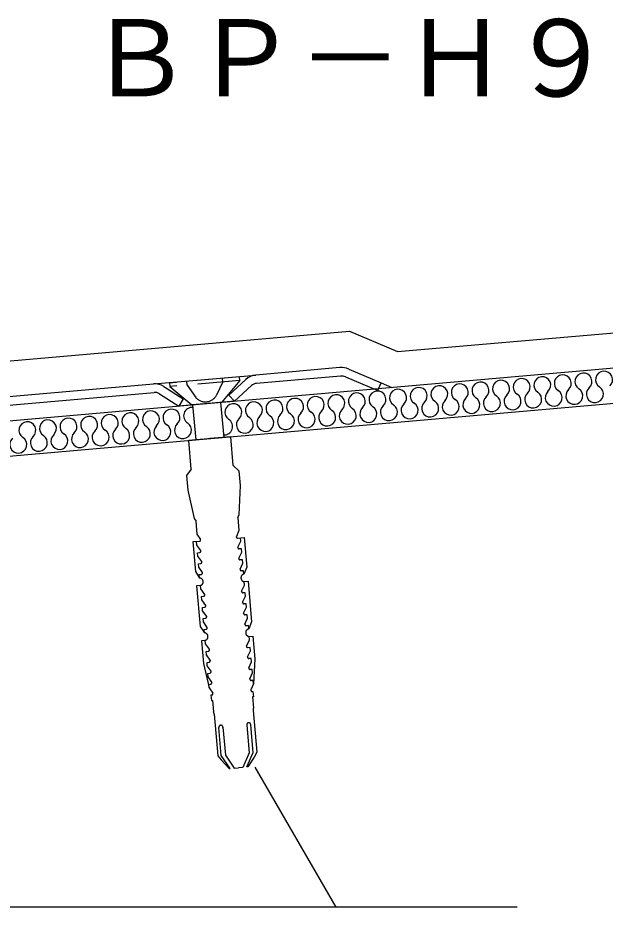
# Model space of a CAD drawing. Units: millimetres, scale not verified. Extents: x -406 to 394, y -616 to 614.
# Drawn here: x -144.7 to -61, y -281.5 to -154.9 of the extents above; entities that cross this region are included whole.
import ezdxf
from ezdxf.enums import TextEntityAlignment as Align

# ---------------------------------------------------------------- set-up
doc = ezdxf.new("R2010")
doc.units = ezdxf.units.MM
doc.header["$LTSCALE"] = 5
doc.linetypes.add('DASHED1', pattern=[1.8, 1.2, -0.6])
for name, color, linetype in [('2-2_in line', 7, 'Continuous'), ('2-4_out line', 2, 'Continuous'), ('2-6_鋼板・アングル', 2, 'Continuous'), ('2-7_ビス', 7, 'Continuous'), ('2-A_moji', 7, 'Continuous'), ('2-D_ハッチ他', 4, 'Continuous')]:
    doc.layers.add(name, color=color, linetype=linetype)
doc.styles.add('ＭＳ ゴシック', font='')
doc.styles.get('ＭＳ ゴシック').set_extended_font_data('MS Gothic')

msp = doc.modelspace()

# ---------------------------------------------------------------- linework, layer by layer
at = {"layer": '2-2_in line'}
for p, q in [((-225.389, -219.241), (318.787, -171.632)), ((-224.954, -224.222), (318.787, -176.651)), ((-92.965, -206.86), (-91.411, -207.519))]:
    msp.add_line(p, q, dxfattribs=at)
at = {"layer": '2-4_out line'}
msp.add_line((-90.604, -202.43), (47.924, -190.31), dxfattribs=at)
msp.add_lwpolyline([(-229.868, -211.1), (-97.467, -199.517), (-90.604, -202.43)], dxfattribs=at)
at = {"layer": '2-6_鋼板・アングル'}
for p, q in [((-98.848, -204.706), (-110.813, -205.753)), ((-97.558, -204.91), (-92.965, -206.86)), ((-98.743, -205.901), (-110.708, -206.948)), ((-160.623, -210.11), (-125.39, -207.028)), ((-123.889, -207.396), (-121.121, -209.164)), ((-112.227, -206.376), (-114.646, -208.597)), ((-111.415, -207.26), (-113.834, -209.481)), ((-160.518, -211.306), (-125.285, -208.223)), ((-124.535, -208.407), (-121.767, -210.175)), ((-114.646, -208.597), (-113.834, -209.481)), ((-121.121, -209.164), (-121.767, -210.175))]:
    msp.add_line(p, q, dxfattribs=at)
at = {"layer": '2-6_鋼板・アングル', "color": 4}
for p, q in [((-125.39, -207.028), (-110.813, -205.753)), ((-113.834, -209.481), (-121.767, -210.175))]:
    msp.add_line(p, q, dxfattribs=at)
at = {"layer": '2-6_鋼板・アングル'}
msp.add_lwpolyline([(-98.027, -206.015), (-93.434, -207.964), (-92.965, -206.86)], dxfattribs=at)
for centre, radius, start, end in [((-98.613, -207.395), 2.7, 67, 95), ((-110.604, -208.143), 2.4, 95, 132.56859), ((-98.613, -207.395), 1.5, 67, 95), ((-125.181, -209.419), 2.4, 57.43141, 95), ((-110.604, -208.143), 1.2, 95, 132.56859), ((-125.181, -209.419), 1.2, 57.43141, 95)]:
    msp.add_arc(centre, radius, start, end, dxfattribs=at)
at = {"layer": '2-7_ビス', "linetype": 'DASHED1'}
for p, q in [((-115.511, -206.742), (-115.554, -206.244)), ((-123.076, -206.902), (-123.032, -207.4)), ((-113.07, -206.528), (-123.032, -207.4)), ((-123.032, -207.4), (-119.917, -210.013)), ((-120.591, -207.186), (-120.635, -206.688)), ((-120.591, -207.186), (-119.349, -208.96)), ((-115.511, -206.742), (-116.426, -208.704)), ((-113.07, -206.528), (-115.684, -209.643)), ((-115.684, -209.643), (-119.917, -210.013)), ((-119.793, -210.003), (-119.357, -214.984)), ((-115.808, -209.654), (-115.372, -214.635)), ((-114.376, -214.548), (-120.353, -215.071)), ((-112.498, -234.083), (-112.498, -234.083)), ((-112.498, -234.083), (-112.498, -234.083)), ((-118.811, -234.635), (-118.811, -234.635)), ((-118.811, -234.635), (-118.811, -234.635)), ((-117.446, -250.242), (-116.942, -251.026)), ((-111.132, -249.69), (-111.492, -250.549))]:
    msp.add_line(p, q, dxfattribs=at)
for points in [[(-113.07, -206.528), (-113.114, -206.03), (-123.076, -206.902)], [(-119.996, -219.151), (-120.353, -215.071), (-117.365, -214.809)], [(-114.019, -218.628), (-114.376, -214.548), (-117.365, -214.809)], [(-114.019, -218.628), (-113.2, -219.384), (-113.017, -221.474), (-113.204, -225.624), (-113.41, -226.051), (-113.37, -226.048), (-113.212, -227.855), (-113.571, -228.714)], [(-119.996, -219.151), (-120.672, -220.037), (-120.489, -222.128), (-119.584, -226.182), (-119.307, -226.567), (-119.347, -226.571), (-119.189, -228.378), (-118.686, -229.161)], [(-113.42, -228.949), (-112.446, -228.864), (-112.077, -233.081), (-112.493, -234.082), (-112.498, -234.083)], [(-113.373, -230.269), (-112.94, -229.404), (-112.983, -228.911)], [(-118.794, -229.419), (-119.768, -229.504), (-119.399, -233.722), (-118.816, -234.636), (-118.811, -234.635)], [(-118.611, -230.727), (-119.188, -229.95), (-119.231, -229.457)], [(-118.474, -232.288), (-119.052, -231.511), (-119.093, -231.035), (-118.747, -230.988)], [(-113.237, -231.83), (-112.803, -230.964), (-112.845, -230.489), (-113.194, -230.502)], [(-118.394, -233.854), (-118.915, -233.072), (-118.957, -232.596), (-118.611, -232.549)], [(-113.044, -233.386), (-112.667, -232.525), (-112.708, -232.049), (-113.056, -232.063)], [(-118.811, -234.635), (-118.849, -234.159), (-118.534, -234.114)], [(-112.498, -234.083), (-112.543, -233.608), (-112.861, -233.618)], [(-112.827, -236.512), (-112.393, -235.646), (-112.437, -235.154)], [(-112.437, -235.154), (-111.9, -235.107), (-111.395, -240.882), (-111.815, -241.886)], [(-118.685, -235.7), (-119.222, -235.747), (-118.717, -241.522), (-118.128, -242.439)], [(-118.064, -236.97), (-118.642, -236.193), (-118.685, -235.7)], [(-117.928, -238.531), (-118.505, -237.754), (-118.547, -237.278), (-118.202, -237.231)], [(-112.691, -238.073), (-112.257, -237.207), (-112.299, -236.732), (-112.647, -236.745)], [(-117.791, -240.092), (-118.369, -239.315), (-118.41, -238.839), (-118.065, -238.791)], [(-112.554, -239.634), (-112.12, -238.768), (-112.162, -238.292), (-112.51, -238.305)], [(-117.712, -241.657), (-118.232, -240.875), (-118.274, -240.4), (-117.929, -240.352)], [(-112.361, -241.189), (-111.984, -240.329), (-112.025, -239.853), (-112.374, -239.866)], [(-111.815, -241.886), (-111.86, -241.411), (-112.181, -241.422)], [(-118.128, -242.439), (-118.166, -241.963), (-117.848, -241.918)], [(-112.145, -244.316), (-111.711, -243.45), (-111.754, -242.957)], [(-111.754, -242.957), (-111.217, -242.91), (-110.934, -246.146), (-111.132, -249.69), (-111.174, -249.214), (-111.483, -249.224)], [(-118.002, -243.504), (-118.539, -243.551), (-118.256, -246.787), (-117.446, -250.242), (-117.487, -249.767), (-117.181, -249.723)], [(-117.382, -244.774), (-117.959, -243.997), (-118.002, -243.504)], [(-117.277, -246.337), (-117.828, -245.558), (-117.864, -245.082), (-117.519, -245.034)], [(-111.976, -245.874), (-111.569, -245.01), (-111.616, -244.535), (-111.964, -244.548)], [(-117.173, -247.901), (-117.707, -247.12), (-117.744, -246.644), (-117.412, -246.597)], [(-111.807, -247.431), (-111.417, -246.57), (-111.463, -246.094), (-111.798, -246.106)], [(-111.649, -248.99), (-111.272, -248.13), (-111.315, -247.654), (-111.638, -247.665)], [(-117.058, -249.464), (-117.579, -248.681), (-117.619, -248.206), (-117.299, -248.16)], [(-117.05, -251.284), (-117.184, -251.295), (-117.116, -252.076), (-116.966, -252.063), (-116.826, -253.665), (-116.82, -253.664)], [(-111.341, -250.784), (-111.207, -250.773), (-111.139, -251.553), (-111.288, -251.566), (-111.148, -253.168), (-111.154, -253.168)], [(-116.741, -253.988), (-116.222, -259.916), (-115.727, -260.526), (-114.613, -261.748), (-114.464, -261.735), (-115.717, -259.872), (-116.063, -255.915)], [(-111.176, -253.501), (-110.657, -259.429), (-111.039, -260.116), (-111.923, -261.513), (-112.072, -261.526), (-111.163, -259.473), (-111.509, -255.517)], [(-112.09, -255.568), (-111.744, -259.524), (-112.653, -261.577), (-113.268, -261.63)], [(-115.482, -255.864), (-115.136, -259.821), (-113.883, -261.684), (-113.268, -261.63)]]:
    msp.add_lwpolyline(points, dxfattribs=at)
msp.add_arc((-117.984, -207.726), 1.84, 222.11751, 327.88248, dxfattribs=at)
for centre, major_axis, start_param, end_param in [((-113.425, -228.777), (0.015, -0.171), 4.1203058, 6.2147054), ((-118.819, -229.249), (0.015, -0.171), 0.06848, 2.1628795), ((-113.165, -230.275), (0.02, -0.228), 4.6066597, 6.0519827), ((-118.815, -230.77), (0.02, -0.228), 0.2312026, 1.6765256), ((-118.678, -232.33), (0.02, -0.228), 0.2312026, 1.6765256), ((-113.028, -231.836), (0.02, -0.228), 4.6066597, 6.0519827), ((-118.599, -233.896), (0.02, -0.228), 0.2312026, 1.6765256), ((-112.835, -233.392), (0.02, -0.228), 4.6066597, 6.0519827), ((-112.429, -234.615), (0.047, -0.534), 3.1858044, 6.2389735), ((-118.786, -235.171), (0.047, -0.534), 0.0442118, 3.0973809), ((-112.619, -236.518), (0.02, -0.228), 4.6066597, 6.0519827), ((-118.269, -237.012), (0.02, -0.228), 0.2312026, 1.6765256), ((-118.132, -238.573), (0.02, -0.228), 0.2312026, 1.6765256), ((-112.482, -238.079), (0.02, -0.228), 4.6066597, 6.0519827), ((-117.996, -240.134), (0.02, -0.228), 0.2312026, 1.6765256), ((-112.346, -239.64), (0.02, -0.228), 4.6066597, 6.0519827), ((-117.916, -241.7), (0.02, -0.228), 0.2312026, 1.6765256), ((-112.152, -241.195), (0.02, -0.228), 4.6066597, 6.0519827), ((-118.103, -242.975), (0.047, -0.534), 0.0442118, 3.0973809), ((-111.747, -242.418), (0.047, -0.534), 3.1858044, 6.2389735), ((-117.586, -244.816), (0.02, -0.228), 0.2312026, 1.6765256), ((-111.936, -244.322), (0.02, -0.228), 4.6066597, 6.0519827), ((-117.482, -246.38), (0.02, -0.228), 0.2312026, 1.6765256), ((-111.767, -245.88), (0.02, -0.228), 4.6066597, 6.0519827), ((-117.377, -247.943), (0.02, -0.228), 0.2312026, 1.6765256), ((-111.599, -247.437), (0.02, -0.228), 4.6066597, 6.0519827), ((-111.44, -248.996), (0.02, -0.228), 4.6066597, 6.0519827), ((-117.263, -249.506), (0.02, -0.228), 0.2312026, 1.6765256), ((-111.343, -250.611), (0.015, -0.173), 4.1060148, 6.2013378), ((-117.078, -251.112), (0.015, -0.173), 0.0818475, 2.1771705), ((-117.468, -254.016), (0.07, -0.797), 1.5261677, 1.947508), ((-110.455, -253.402), (0.07, -0.797), 4.3356773, 4.7570176), ((-115.771, -255.9), (0.028, -0.32), 1.5390306, 4.6806232), ((-111.798, -255.552), (0.028, -0.32), 1.6025621, 4.7441547)]:
    msp.add_ellipse(centre, major_axis=major_axis, ratio=0.909574, start_param=start_param, end_param=end_param, dxfattribs=at)
at = {"layer": '2-A_moji'}
for p, q in [((-110.927, -261.53), (-99.412, -281.476)), ((-73.59, -281.476), (-150.189, -281.476))]:
    msp.add_line(p, q, dxfattribs=at)
at = {"layer": '2-D_ハッチ他'}
for centre, start, end in [((-72.946, -207.452), 312.52351, 237.47649), ((-70.013, -207.195), 312.52351, 237.47649), ((-67.08, -206.938), 312.52351, 237.47649), ((-64.148, -206.682), 312.52351, 237.47649), ((-61.215, -206.425), 312.52351, 237.47649), ((-87.609, -208.734), 312.52351, 237.47649), ((-84.677, -208.478), 312.52351, 237.47649), ((-81.744, -208.221), 312.52351, 237.47649), ((-78.811, -207.965), 312.52351, 237.47649), ((-75.878, -207.708), 312.52351, 237.47649), ((-62.514, -208.463), 132.52351, 57.47649), ((-102.273, -210.017), 312.52351, 237.47649), ((-99.34, -209.761), 312.52351, 237.47649), ((-96.407, -209.504), 312.52351, 237.47649), ((-93.475, -209.248), 312.52351, 237.47649), ((-90.542, -208.991), 312.52351, 237.47649), ((-77.178, -209.746), 132.52351, 57.47649), ((-74.245, -209.489), 132.52351, 57.47649), ((-71.312, -209.233), 132.52351, 57.47649), ((-68.38, -208.976), 132.52351, 57.47649), ((-65.447, -208.719), 132.52351, 57.47649), ((-114.004, -211.044), 312.52351, 237.47649), ((-111.071, -210.787), 312.52351, 237.47649), ((-108.138, -210.53), 312.52351, 237.47649), ((-105.206, -210.274), 312.52351, 237.47649), ((-91.841, -211.029), 132.52351, 57.47649), ((-88.909, -210.772), 132.52351, 57.47649), ((-85.976, -210.515), 132.52351, 57.47649), ((-83.043, -210.259), 132.52351, 57.47649), ((-80.11, -210.002), 132.52351, 57.47649), ((-128.667, -212.327), 312.52351, 237.47649), ((-125.735, -212.07), 312.52351, 237.47649), ((-122.802, -211.813), 312.52351, 237.47649), ((-119.869, -211.557), 84.91559, 237.47649), ((-106.505, -212.312), 132.52351, 57.47649), ((-103.572, -212.055), 132.52351, 57.47649), ((-100.64, -211.798), 132.52351, 57.47649), ((-97.707, -211.542), 132.52351, 57.47649), ((-94.774, -211.285), 132.52351, 57.47649), ((-143.331, -213.609), 312.52351, 237.47649), ((-140.398, -213.353), 312.52351, 237.47649), ((-137.466, -213.096), 312.52351, 237.47649), ((-134.533, -212.84), 312.52351, 237.47649), ((-131.6, -212.583), 312.52351, 237.47649), ((-121.169, -213.594), 132.52351, 57.47649), ((-115.303, -213.081), 265.26578, 57.47649), ((-112.37, -212.825), 132.52351, 57.47649), ((-109.438, -212.568), 132.52351, 57.47649), ((-135.832, -214.877), 132.52351, 57.47649), ((-132.899, -214.621), 132.52351, 57.47649), ((-129.967, -214.364), 132.52351, 57.47649), ((-127.034, -214.108), 132.52351, 57.47649), ((-124.101, -213.851), 132.52351, 57.47649), ((-144.63, -215.647), 132.52351, 57.47649), ((-141.698, -215.391), 132.52351, 57.47649), ((-138.765, -215.134), 132.52351, 57.47649)]:
    msp.add_arc(centre, 1.208, start, end, dxfattribs=at)

# ---------------------------------------------------------------- texts
at = {"layer": '2-A_moji', "style": 'ＭＳ ゴシック'}
msp.add_text('ＢＰ－Ｈ９', height=11, dxfattribs=at).set_placement((-134.846, -169.418), align=Align.BOTTOM_LEFT)

doc.saveas('drawing.dxf')
